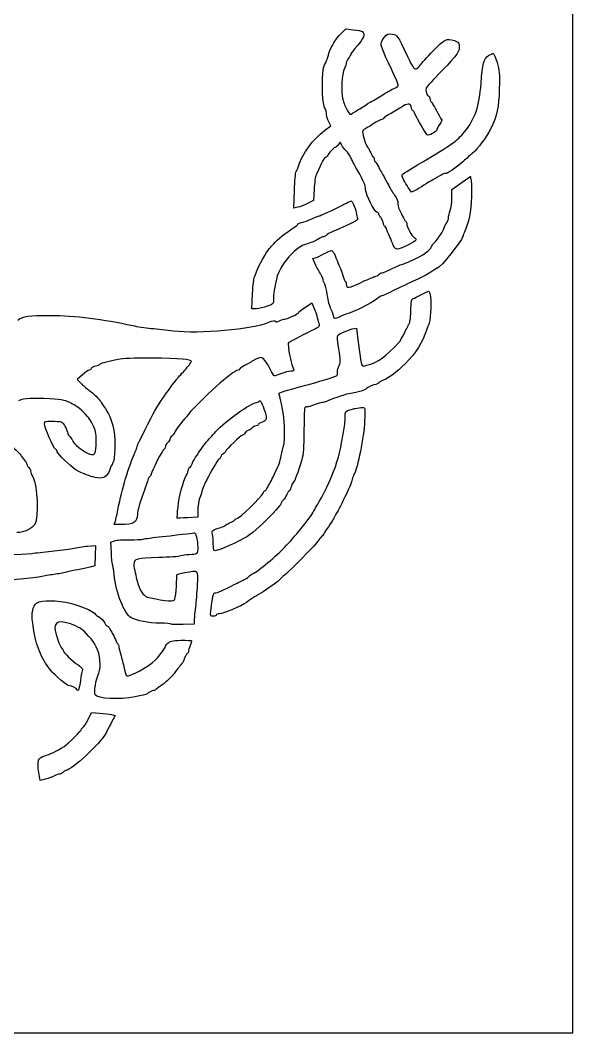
# Model space of a CAD drawing. Header units: millimetres. Extents: x 2 to 526, y -526 to -2.
# Drawn here: x 399.8 to 525.7, y -525.7 to -294.9 of the extents above; entities that cross this region are included whole.
import ezdxf

# ---------------------------------------------------------------- set-up
doc = ezdxf.new("R2010")
doc.units = ezdxf.units.MM
doc.layers.get('0').update_dxf_attribs({"linetype": 'CONTINUOUS'})

msp = doc.modelspace()

# ---------------------------------------------------------------- linework, layer by layer
for p, q in [((472.94, -297.89), (474, -296.84)), ((474, -296.84), (475.72, -297.02)), ((470.61, -318.93), (470.14, -318)), ((469.13, -320.04), (470.61, -318.93)), ((472.73, -322.69), (472.28, -323.27)), ((473.08, -323.35), (472.73, -322.69)), ((462.15, -337.69), (462.28, -333.69)), ((466.78, -333.4), (466.67, -335.97)), ((488.98, -334.09), (488.24, -333)), ((489.82, -333.67), (488.98, -334.09)), ((498.21, -333.48), (499.48, -332.55)), ((498.21, -335.36), (498.21, -333.48)), ((466.67, -335.97), (465.3, -336.66)), ((463.05, -337.5), (462.15, -337.69)), ((466.46, -349.2), (467.04, -349.06)), ((467.2, -350.76), (466.46, -349.2)), ((452.62, -360.63), (452.78, -357.16)), ((464.79, -360.28), (466.3, -359.33)), ((466.3, -359.33), (466.8, -360.57)), ((453.63, -360.63), (452.62, -360.63)), ((463.6, -366.98), (460.85, -368.38)), ((475.48, -365.26), (476.44, -365.07)), ((476.44, -365.07), (476.78, -367.69)), ((460.85, -368.38), (460.98, -369.73)), ((413.99, -375.73), (412.78, -376.79)), ((412.78, -376.79), (413.62, -377.64)), ((440.27, -408.17), (437.96, -408.31)), ((440.27, -406.56), (440.27, -408.17)), ((421.24, -409.84), (421.51, -408.97)), ((422.62, -409.84), (421.24, -409.84)), ((415.18, -414.76), (416.98, -414.63)), ((416.98, -414.63), (416.9, -416.93)), ((420.45, -413.83), (421.32, -413.54)), ((420.58, -416.22), (420.45, -413.83)), ((416.9, -416.93), (416.85, -419.23)), ((416.85, -419.23), (415.66, -419.58)), ((439.47, -431.46), (439.47, -432.54)), ((439.47, -432.54), (436.91, -432.65)), ((415.26, -454.32), (416.06, -452.7)), ((416.06, -452.7), (417.91, -452.83)), ((421.45, -453.36), (420.56, -455.08)), ((420.61, -453.18), (421.45, -453.36)), ((404.36, -468.21), (404.07, -466.35)), ((405.58, -467.89), (404.36, -468.21))]:
    msp.add_line(p, q)
msp.add_lwpolyline([(2.38, -264.05), (2.38, -525.73), (264.05, -525.73), (525.73, -525.73), (525.73, -264.05), (525.73, -2.38), (264.05, -2.38), (2.38, -2.38)], close=True)
for points in [[(475.72, -297.02), (476.67, -297.1), (477.6, -297.31), (477.78, -297.44)], [(477.78, -297.44), (478.47, -298), (478.1, -299.01), (476.65, -300.65)], [(470.8, -300.83), (470.98, -300.62), (471.28, -300.09), (471.49, -299.67)], [(471.49, -299.67), (471.7, -299.27), (472.36, -298.45), (472.94, -297.89)], [(482.07, -300.17), (482.07, -299.85), (482.41, -299.22), (482.81, -298.74)], [(482.81, -298.74), (483.47, -297.92), (483.63, -297.87), (484.61, -298.03)], [(484.61, -298.03), (485.78, -298.24), (485.64, -298.03), (488.13, -303.27)], [(493.92, -301.84), (496.6, -299.09), (496.81, -298.98), (498.77, -299.51)], [(498.77, -299.51), (499.56, -299.72), (499.77, -299.93), (499.85, -300.57)], [(470.03, -302.82), (470.3, -301.94), (470.64, -301.04), (470.8, -300.83)], [(476.65, -300.65), (475.85, -301.55), (475.19, -302.39), (475.19, -302.55)], [(485.22, -307.76), (482.79, -302.68), (482.07, -301.02), (482.07, -300.17)], [(490.96, -305.12), (491.23, -304.72), (492.55, -303.24), (493.92, -301.84)], [(499.85, -300.57), (500.04, -301.86), (499.45, -302.76), (495.91, -306.39)], [(506.52, -302.92), (506.97, -302.63), (507.47, -302.42), (507.6, -302.42)], [(507.6, -302.42), (507.76, -302.42), (508.13, -303.34), (508.48, -304.48)], [(469.16, -305.06), (469.4, -304.69), (469.79, -303.69), (470.03, -302.82)], [(474.13, -304.56), (474.13, -304.8), (473.95, -305.38), (473.71, -305.86)], [(474.66, -303.48), (474.37, -303.85), (474.13, -304.32), (474.13, -304.56)], [(475.19, -302.55), (475.19, -302.68), (474.95, -303.11), (474.66, -303.48)], [(488.13, -303.27), (489.27, -305.62), (489.56, -306.04), (490.01, -305.94)], [(504.83, -309.32), (505.14, -304.72), (505.43, -303.58), (506.52, -302.92)], [(508.48, -304.48), (509.03, -306.31), (509.08, -306.94), (508.98, -310.49)], [(469.19, -314.77), (468.52, -313.56), (468.5, -306.07), (469.16, -305.06)], [(473.71, -305.86), (473.13, -307), (472.89, -311.23), (473.31, -312.92)], [(490.01, -305.94), (490.27, -305.86), (490.72, -305.49), (490.96, -305.12)], [(495.91, -306.39), (494.06, -308.29), (492.42, -310.07), (492.31, -310.33)], [(485.91, -309.85), (486.01, -309.67), (485.7, -308.74), (485.22, -307.76)], [(501.07, -320.33), (503.42, -317.47), (504.48, -314.38), (504.83, -309.32)], [(482.07, -312.08), (483.08, -311.44), (484.32, -310.73), (484.8, -310.51)], [(484.8, -310.51), (485.3, -310.3), (485.8, -310.01), (485.91, -309.85)], [(492.31, -310.33), (492.07, -310.83), (492.5, -312.21), (492.92, -312.21)], [(508.98, -310.49), (508.87, -314.85), (508.53, -316.47), (506.99, -319.67)], [(473.31, -312.92), (473.5, -313.61), (473.95, -314.7), (474.29, -315.33)], [(478.45, -314.27), (479.29, -313.72), (480.03, -313.27), (480.11, -313.27)], [(480.11, -313.27), (480.17, -313.27), (481.04, -312.74), (482.07, -312.08)], [(492.92, -312.21), (493.05, -312.21), (493.18, -312.42), (493.18, -312.68)], [(493.18, -312.68), (493.18, -312.95), (493.29, -313.27), (493.42, -313.4)], [(493.42, -313.4), (493.69, -313.69), (494.61, -315.28), (495.25, -316.57)], [(469.64, -316.36), (469.64, -315.97), (469.42, -315.25), (469.19, -314.77)], [(474.29, -315.33), (474.95, -316.44), (474.98, -316.47), (475.54, -316.07)], [(475.54, -316.07), (475.85, -315.83), (476.3, -315.57), (476.51, -315.46)], [(476.51, -315.46), (476.73, -315.38), (477.6, -314.83), (478.45, -314.27)], [(484.4, -316.02), (483.39, -316.55), (482.6, -317.1), (482.6, -317.24)], [(487.18, -314.4), (486.62, -314.75), (485.38, -315.49), (484.4, -316.02)], [(488.95, -314.88), (488.95, -313.9), (488.29, -313.72), (487.18, -314.4)], [(489.19, -315.38), (489.06, -315.38), (488.95, -315.17), (488.95, -314.88)], [(489.85, -316.36), (489.61, -315.83), (489.32, -315.38), (489.19, -315.38)], [(470.14, -318), (469.87, -317.5), (469.66, -316.76), (469.64, -316.36)], [(480.27, -318.51), (479.43, -319.06), (478.55, -319.59), (478.29, -319.7)], [(482.2, -317.5), (481.97, -317.5), (481.09, -317.95), (480.27, -318.51)], [(482.6, -317.24), (482.6, -317.39), (482.41, -317.5), (482.2, -317.5)], [(492.57, -320.97), (492.15, -320.54), (490.35, -317.5), (489.85, -316.36)], [(495.43, -318.56), (495.06, -319.06), (494.77, -319.59), (494.77, -319.78)], [(495.25, -316.57), (495.49, -317), (495.75, -317.45), (495.88, -317.53)], [(495.88, -317.53), (495.99, -317.61), (495.8, -318.06), (495.43, -318.56)], [(463.29, -327.95), (464.13, -325.25), (466.54, -322), (469.13, -320.04)], [(478.29, -319.7), (478.05, -319.78), (477.84, -320.07), (477.84, -320.33)], [(477.84, -320.33), (477.84, -321.07), (478.6, -323.37), (478.98, -323.82)], [(491.54, -327.16), (497.89, -323.43), (499.35, -322.39), (501.07, -320.33)], [(494.77, -319.78), (494.77, -320.3), (492.92, -321.31), (492.57, -320.97)], [(506.99, -319.67), (506.1, -321.5), (504.08, -324.19), (502.84, -325.23)], [(471.62, -323.85), (471.36, -323.85), (469.9, -325.36), (469.9, -325.65)], [(472.28, -323.27), (472.02, -323.59), (471.73, -323.85), (471.62, -323.85)], [(474.08, -324.64), (473.71, -324.27), (473.26, -323.69), (473.08, -323.35)], [(475.11, -326.1), (474.9, -325.65), (474.45, -325.01), (474.08, -324.64)], [(478.98, -323.82), (479.19, -324.06), (479.48, -324.64), (479.69, -325.09)], [(479.69, -325.09), (479.87, -325.57), (480.11, -325.97), (480.25, -325.97)], [(502.84, -325.23), (502.44, -325.57), (501.49, -326.39), (500.75, -327.05)], [(469.53, -326.05), (469.05, -326.23), (468.63, -327.03), (467.31, -329.94)], [(469.9, -325.65), (469.9, -325.78), (469.74, -325.97), (469.53, -326.05)], [(476.65, -329.01), (476.01, -327.85), (475.3, -326.52), (475.11, -326.1)], [(480.25, -325.97), (480.38, -325.97), (480.48, -326.2), (480.48, -326.47)], [(480.48, -326.47), (480.48, -326.76), (480.59, -327.05), (480.72, -327.13)], [(480.72, -327.13), (480.85, -327.21), (481.2, -327.79), (481.52, -328.4)], [(486.83, -330.2), (486.83, -329.99), (488.08, -329.17), (491.54, -327.16)], [(500.75, -327.05), (499.16, -328.48), (497.02, -329.96), (496.81, -329.78)], [(462.28, -333.69), (462.36, -331.5), (462.54, -329.54), (462.68, -329.35)], [(462.68, -329.35), (462.84, -329.17), (463.1, -328.53), (463.29, -327.95)], [(467.31, -329.94), (467.07, -330.49), (466.86, -331.92), (466.78, -333.4)], [(478.53, -333.51), (478.42, -332.29), (478.26, -331.89), (476.65, -329.01)], [(481.52, -328.4), (481.83, -329.04), (482.39, -330.01), (482.73, -330.6)], [(496.81, -329.78), (496.76, -329.7), (496.25, -329.88), (495.72, -330.2)], [(482.73, -330.6), (483.08, -331.18), (483.58, -332.08), (483.82, -332.58)], [(488.24, -333), (487.47, -331.89), (486.83, -330.65), (486.83, -330.2)], [(493.87, -331.23), (493.37, -331.52), (492.44, -332.08), (491.81, -332.5)], [(495.72, -330.2), (495.19, -330.49), (494.37, -330.97), (493.87, -331.23)], [(499.48, -332.55), (502.68, -330.23), (502.47, -330.36), (502.39, -330.65)], [(502.39, -330.65), (502.39, -330.78), (502.44, -331.05), (502.55, -331.28)], [(502.55, -331.28), (502.66, -331.52), (502.68, -333.24), (502.63, -335.12)], [(481.09, -338.61), (480.46, -338.43), (478.66, -334.83), (478.53, -333.51)], [(483.82, -332.58), (484.06, -333.08), (484.64, -334.06), (485.11, -334.75)], [(491.81, -332.5), (491.17, -332.9), (490.3, -333.43), (489.82, -333.67)], [(465.3, -336.66), (464.56, -337.03), (463.55, -337.42), (463.05, -337.5)], [(472.63, -337.32), (473.95, -336.63), (475.14, -336.07), (475.22, -336.05)], [(475.22, -336.05), (475.3, -336.05), (475.54, -336.42), (475.77, -336.89)], [(475.77, -336.89), (475.99, -337.34), (476.28, -338.16), (476.36, -338.67)], [(485.11, -334.75), (485.7, -335.54), (485.96, -336.15), (485.85, -336.5)], [(485.85, -336.5), (485.78, -336.81), (485.96, -337.5), (486.25, -338.06)], [(497.81, -338.27), (498.03, -337.69), (498.18, -336.36), (498.21, -335.36)], [(502.63, -335.12), (502.52, -338.53), (502.05, -340.97), (501.04, -343.22)], [(467.92, -339.46), (468.21, -339.46), (469.61, -338.83), (472.63, -337.32)], [(476.36, -338.67), (476.46, -339.17), (476.62, -339.78), (476.67, -340.02)], [(481.54, -339.06), (481.54, -338.88), (481.33, -338.67), (481.09, -338.61)], [(481.94, -339.73), (481.73, -339.54), (481.54, -339.25), (481.54, -339.06)], [(486.25, -338.06), (486.54, -338.61), (486.94, -339.46), (487.15, -339.91)], [(497.42, -339.86), (497.42, -339.57), (497.6, -338.85), (497.81, -338.27)], [(461.96, -342.29), (462.62, -341.89), (463.13, -341.5), (463.07, -341.39)], [(463.07, -341.39), (463.02, -341.29), (463.42, -341.1), (463.95, -341)], [(463.95, -341), (464.48, -340.86), (465.53, -340.49), (466.3, -340.12)], [(466.3, -340.12), (467.07, -339.75), (467.81, -339.46), (467.92, -339.46)], [(476.67, -340.02), (476.78, -340.44), (476.7, -340.49), (472.68, -342.34)], [(482.49, -340.94), (482.39, -340.44), (482.15, -339.91), (481.94, -339.73)], [(482.86, -341.84), (482.76, -341.84), (482.57, -341.44), (482.49, -340.94)], [(487.15, -339.91), (487.34, -340.39), (487.57, -340.78), (487.68, -340.78)], [(487.68, -340.78), (487.81, -340.78), (487.89, -340.97), (487.89, -341.21)], [(487.89, -341.21), (487.89, -341.97), (489.03, -344.12), (489.56, -344.38)], [(496.36, -342.4), (496.36, -342.24), (496.6, -341.74), (496.89, -341.26)], [(496.89, -341.26), (497.18, -340.78), (497.42, -340.15), (497.42, -339.86)], [(457.6, -345.81), (458.31, -344.91), (460.51, -343.14), (461.96, -342.29)], [(469.61, -343.85), (469.45, -344.06), (469.13, -344.22), (468.92, -344.22)], [(470.77, -343.16), (470.3, -343.35), (469.77, -343.64), (469.61, -343.85)], [(472.68, -342.34), (472.1, -342.61), (471.25, -342.98), (470.77, -343.16)], [(483.39, -342.69), (483.21, -342.24), (482.97, -341.84), (482.86, -341.84)], [(484.08, -344.36), (483.87, -343.91), (483.58, -343.16), (483.39, -342.69)], [(494.14, -345.63), (495.06, -344.65), (496.36, -342.74), (496.36, -342.4)], [(501.04, -343.22), (500.8, -343.77), (500.59, -344.25), (500.59, -344.33)], [(456.64, -346.9), (456.88, -346.66), (457.31, -346.18), (457.6, -345.81)], [(465.27, -345.84), (463.79, -346.29), (463.23, -346.63), (461.72, -348.14)], [(467.78, -344.75), (467.36, -345.04), (466.25, -345.52), (465.27, -345.84)], [(468.92, -344.22), (468.71, -344.22), (468.18, -344.46), (467.78, -344.75)], [(484.82, -346.13), (484.61, -345.6), (484.27, -344.78), (484.08, -344.36)], [(488.16, -346.13), (485.62, -347.37), (485.33, -347.37), (484.82, -346.13)], [(489.56, -344.38), (490.46, -344.81), (490.19, -345.12), (488.16, -346.13)], [(493.45, -346.58), (493.45, -346.45), (493.77, -346.02), (494.14, -345.63)], [(500.59, -344.33), (500.59, -345.04), (495.46, -351.37), (494.88, -351.37)], [(453.76, -352.03), (454.13, -350.84), (455.96, -347.58), (456.64, -346.9)], [(461.72, -348.14), (459.87, -349.96), (458.63, -352), (458.21, -353.88)], [(467.04, -349.06), (467.33, -348.96), (468.23, -348.56), (469, -348.14)], [(469, -348.14), (469.79, -347.74), (470.56, -347.4), (470.75, -347.4)], [(470.75, -347.4), (471.06, -347.42), (471.54, -348.3), (472.28, -350.31)], [(489.35, -349.51), (491.44, -348.59), (493.45, -347.13), (493.45, -346.58)], [(468.39, -352.95), (468.13, -352.58), (467.6, -351.6), (467.2, -350.76)], [(472.28, -350.31), (472.47, -350.81), (472.7, -351.34), (472.81, -351.5)], [(484.56, -351.5), (485.54, -351), (486.49, -350.57), (486.67, -350.57)], [(486.67, -350.57), (486.83, -350.57), (488.02, -350.1), (489.35, -349.51)], [(453.18, -353.4), (453.31, -353.22), (453.58, -352.61), (453.76, -352.03)], [(468.84, -353.96), (468.84, -353.75), (468.63, -353.3), (468.39, -352.95)], [(472.81, -351.5), (472.92, -351.63), (473.15, -352.32), (473.34, -353.03)], [(473.34, -353.03), (473.52, -353.72), (473.79, -354.36), (473.9, -354.44)], [(480.54, -353.35), (480.93, -353.25), (481.38, -353.01), (481.57, -352.8)], [(481.57, -352.8), (481.73, -352.58), (482.07, -352.43), (482.31, -352.43)], [(482.31, -352.43), (482.55, -352.43), (483.55, -352), (484.56, -351.5)], [(493.63, -352.13), (493.02, -352.56), (491.57, -353.32), (490.41, -353.88)], [(494.88, -351.37), (494.8, -351.37), (494.24, -351.71), (493.63, -352.13)], [(452.78, -357.16), (452.86, -355.28), (453.05, -353.56), (453.18, -353.4)], [(458.21, -353.88), (457.54, -356.87), (457.44, -357.64), (457.52, -358.56)], [(469.24, -355.07), (469.03, -354.65), (468.84, -354.14), (468.84, -353.96)], [(469.79, -357.37), (469.71, -356.55), (469.45, -355.49), (469.24, -355.07)], [(473.9, -354.44), (474.03, -354.52), (474.13, -354.81), (474.13, -355.1)], [(474.13, -355.1), (474.13, -356.02), (474.85, -355.94), (477.36, -354.7)], [(477.36, -354.7), (478.71, -354.07), (480.14, -353.43), (480.54, -353.35)], [(490.41, -353.88), (489.24, -354.41), (486.97, -355.49), (485.35, -356.29)], [(470.54, -360.49), (470.19, -359.62), (469.85, -358.22), (469.79, -357.37)], [(482.18, -357.72), (482.04, -357.72), (481.52, -358.06), (481.01, -358.48)], [(485.35, -356.29), (483.74, -357.08), (482.31, -357.72), (482.18, -357.72)], [(489.35, -358.3), (489.59, -358.25), (490.43, -357.85), (491.25, -357.43)], [(491.25, -357.43), (492.05, -357), (492.81, -356.66), (492.92, -356.66)], [(492.92, -356.66), (493.05, -356.66), (493.21, -357.27), (493.32, -358.01)], [(456.12, -360.07), (455.3, -360.39), (454.18, -360.63), (453.63, -360.63)], [(457.52, -358.56), (457.6, -359.54), (457.6, -359.54), (456.12, -360.07)], [(481.01, -358.48), (480.03, -359.28), (475.48, -361.55), (474.21, -361.84)], [(488.84, -360.89), (488.9, -358.78), (488.98, -358.35), (489.35, -358.3)], [(493.32, -358.01), (493.53, -359.49), (493.26, -363.78), (492.92, -364.2)], [(399.23, -363.25), (400.34, -362.35), (401.88, -362.14), (406.53, -362.16)], [(406.53, -362.16), (412.43, -362.21), (418.73, -362.98), (425.45, -364.49)], [(460.08, -363.01), (460.69, -363.01), (463.29, -361.76), (463.29, -361.47)], [(463.29, -361.47), (463.29, -361.34), (463.97, -360.81), (464.79, -360.28)], [(466.8, -360.57), (467.07, -361.26), (467.41, -362.24), (467.52, -362.74)], [(471.3, -362.56), (471.22, -362.29), (470.88, -361.37), (470.54, -360.49)], [(474.21, -361.84), (473.82, -361.95), (473.02, -362.24), (472.47, -362.53)], [(488.5, -363.93), (488.69, -363.64), (488.84, -362.27), (488.84, -360.89)], [(425.45, -364.49), (426.4, -364.7), (428.31, -364.99), (429.68, -365.12)], [(434.71, -365.68), (440.58, -366.37), (452.76, -365.28), (456.49, -363.72)], [(456.49, -363.72), (457.41, -363.35), (457.84, -363.27), (457.97, -363.48)], [(457.97, -363.48), (458.1, -363.7), (458.36, -363.67), (458.89, -363.41)], [(458.89, -363.41), (459.32, -363.19), (459.85, -363.01), (460.08, -363.01)], [(467.92, -364.2), (468.05, -364.62), (467.89, -364.83), (467.2, -365.15)], [(467.52, -362.74), (467.65, -363.25), (467.81, -363.91), (467.92, -364.2)], [(472.47, -362.53), (471.51, -363.01), (471.46, -363.01), (471.3, -362.56)], [(487.36, -366.18), (487.84, -365.23), (488.34, -364.23), (488.5, -363.93)], [(492.92, -364.2), (492.81, -364.33), (492.57, -364.94), (492.39, -365.52)], [(429.68, -365.12), (431.06, -365.26), (433.33, -365.5), (434.71, -365.68)], [(467.2, -365.15), (466.73, -365.39), (465.08, -366.21), (463.6, -366.98)], [(472.55, -370.73), (471.86, -366.5), (471.81, -366.84), (473.26, -366.08)], [(473.26, -366.08), (473.97, -365.73), (474.98, -365.36), (475.48, -365.26)], [(486.15, -368.3), (486.36, -368.09), (486.89, -367.14), (487.36, -366.18)], [(492.39, -365.52), (491.54, -368.27), (489.96, -370.79), (487.52, -373.22)], [(476.78, -367.69), (477.65, -374.46), (477.47, -373.91), (478.79, -373.54)], [(478.79, -373.54), (481.36, -372.85), (483.05, -371.63), (486.15, -368.3)], [(460.98, -369.73), (461.06, -370.95), (461.62, -373.19), (462.09, -374.44)], [(472.41, -373.75), (472.84, -372.9), (472.84, -372.56), (472.55, -370.73)], [(417.04, -373.72), (416.56, -373.83), (416.08, -374.07), (416, -374.28)], [(418.04, -373.3), (417.96, -373.43), (417.51, -373.62), (417.04, -373.72)], [(422.14, -372.22), (418.81, -372.93), (418.17, -373.09), (418.04, -373.3)], [(429.82, -371.92), (425.64, -371.9), (423.23, -371.98), (422.14, -372.22)], [(438.81, -372.69), (438.81, -372.22), (436.22, -371.98), (429.82, -371.92)], [(437.3, -374.68), (438.12, -373.75), (438.81, -372.85), (438.81, -372.69)], [(450.66, -373.75), (450.19, -374.02), (449.79, -374.31), (449.79, -374.44)], [(452.83, -372.53), (452.12, -372.96), (451.11, -373.51), (450.66, -373.75)], [(454.58, -371.77), (454.34, -371.77), (453.58, -372.11), (452.83, -372.53)], [(456.8, -374.44), (455.96, -372.69), (455.16, -371.74), (454.58, -371.77)], [(472.1, -375.21), (472.02, -374.91), (472.18, -374.28), (472.41, -373.75)], [(487.52, -373.22), (485.56, -375.15), (483.9, -376.4), (482.41, -377)], [(415.53, -374.65), (415.34, -374.65), (414.66, -375.13), (413.99, -375.73)], [(416, -374.28), (415.93, -374.49), (415.71, -374.65), (415.53, -374.65)], [(435.45, -376.74), (435.61, -376.53), (436.46, -375.6), (437.3, -374.68)], [(449.45, -374.65), (448.42, -374.65), (440.93, -381.32), (438.15, -384.7)], [(449.79, -374.44), (449.79, -374.54), (449.63, -374.65), (449.45, -374.65)], [(457.76, -375.97), (457.62, -375.97), (457.2, -375.29), (456.8, -374.44)], [(459.32, -375.44), (458.58, -375.73), (457.86, -375.97), (457.76, -375.97)], [(461.46, -374.91), (461.04, -374.91), (460.06, -375.15), (459.32, -375.44)], [(462.09, -374.44), (462.25, -374.84), (462.15, -374.91), (461.46, -374.91)], [(464.87, -378.09), (467.25, -377.45), (471.65, -376.13), (471.91, -375.92)], [(471.91, -375.92), (472.1, -375.79), (472.18, -375.47), (472.1, -375.21)], [(413.62, -377.64), (414.1, -378.12), (414.95, -378.83), (415.53, -379.25)], [(432.33, -381), (433.1, -379.89), (435.16, -377.08), (435.45, -376.74)], [(458.81, -379.92), (458.79, -379.78), (461.94, -378.83), (464.87, -378.09)], [(480.43, -378.01), (479.8, -378.2), (479.05, -378.54), (478.76, -378.8)], [(481.54, -377.53), (481.54, -377.64), (481.04, -377.85), (480.43, -378.01)], [(482.41, -377), (481.94, -377.19), (481.54, -377.43), (481.54, -377.53)], [(415.53, -379.25), (416.67, -380.1), (417.75, -381.16), (418.17, -381.82)], [(459.37, -382.32), (459.05, -381.08), (458.81, -379.99), (458.81, -379.92)], [(474.66, -380.05), (473.76, -380.21), (470.14, -381.45), (469.58, -381.79)], [(478.76, -378.8), (478.31, -379.23), (477.15, -379.6), (474.66, -380.05)], [(406.56, -381.21), (402.8, -380.95), (400.69, -381.08), (399.42, -381.64)], [(411.59, -382.3), (410.18, -381.53), (409.68, -381.42), (406.56, -381.21)], [(415.16, -385.18), (413.7, -383.59), (412.99, -383.04), (411.59, -382.3)], [(418.17, -381.82), (418.31, -382.06), (418.78, -382.77), (419.23, -383.41)], [(430.5, -383.91), (430.98, -383.09), (431.96, -381.53), (432.33, -381)], [(444.42, -388.62), (446.56, -386.24), (452.46, -382.06), (453.63, -382.06)], [(453.63, -382.06), (453.81, -382.06), (454.08, -381.93), (454.18, -381.77)], [(454.18, -381.77), (454.45, -381.32), (454.77, -381.79), (455.35, -383.49)], [(459.77, -392.19), (460.3, -390.29), (460.08, -385.29), (459.37, -382.32)], [(464.74, -383.09), (464.58, -383.12), (464.48, -385.02), (464.48, -388.2)], [(465.53, -382.98), (465.24, -383.01), (464.9, -383.06), (464.74, -383.09)], [(467.04, -382.48), (466.51, -382.72), (465.83, -382.93), (465.53, -382.98)], [(468.58, -382.06), (468.29, -382.06), (467.6, -382.24), (467.04, -382.48)], [(469.58, -381.79), (469.32, -381.93), (468.87, -382.06), (468.58, -382.06)], [(474.87, -383.7), (475.77, -383.41), (476.62, -383.25), (477.92, -383.14)], [(477.92, -383.14), (478.37, -383.12), (478.39, -383.33), (478.29, -386.21)], [(416.35, -387.09), (415.95, -386.29), (415.4, -385.42), (415.16, -385.18)], [(419.23, -383.41), (420.21, -384.86), (420.9, -386.74), (421.24, -388.81)], [(426.51, -391.9), (426.51, -391.72), (429.76, -385.21), (430.5, -383.91)], [(438.15, -384.7), (437.49, -385.5), (436.91, -386.21), (436.83, -386.29)], [(455.35, -383.49), (456.12, -385.71), (456.06, -386.13), (454.95, -386.53)], [(473.5, -388.75), (473.71, -387.69), (473.87, -386.21), (473.87, -385.42)], [(473.87, -385.42), (473.87, -384.02), (473.87, -383.99), (474.87, -383.7)], [(405.34, -386.85), (405.34, -386.34), (405.5, -386.29), (407.01, -386.29)], [(407.93, -392.72), (407.35, -392.35), (405.34, -387.77), (405.34, -386.85)], [(407.01, -386.29), (407.91, -386.29), (408.89, -386.37), (409.18, -386.45)], [(409.18, -386.45), (409.65, -386.58), (410.63, -388.36), (410.63, -389.1)], [(417.12, -391), (417.12, -388.81), (417.04, -388.38), (416.35, -387.09)], [(436.83, -386.29), (436.35, -386.74), (434.98, -388.67), (434.98, -388.88)], [(453.55, -387.35), (453.26, -387.35), (452.83, -387.59), (452.57, -387.88)], [(454.03, -387.11), (454.03, -387.24), (453.81, -387.35), (453.55, -387.35)], [(454.95, -386.53), (454.45, -386.72), (454.03, -386.98), (454.03, -387.11)], [(478.29, -386.21), (478.13, -390.02), (476.78, -396.8), (475.8, -398.59)], [(410.63, -389.1), (410.63, -389.25), (410.87, -389.6), (411.16, -389.86)], [(411.16, -389.86), (411.45, -390.13), (411.69, -390.47), (411.69, -390.63)], [(421.24, -388.81), (421.53, -390.47), (421.35, -395.18), (420.98, -395.66)], [(434.45, -389.6), (434.15, -389.86), (433.92, -390.21), (433.92, -390.39)], [(434.98, -388.88), (434.98, -389.02), (434.74, -389.33), (434.45, -389.6)], [(441.8, -391.58), (442.99, -390.21), (443.42, -389.7), (444.42, -388.62)], [(450.45, -389.47), (450.11, -389.47), (446.62, -392.83), (446.62, -393.17)], [(451.06, -388.94), (450.88, -389.23), (450.61, -389.47), (450.45, -389.47)], [(451.75, -388.41), (451.54, -388.41), (451.25, -388.65), (451.06, -388.94)], [(452.57, -387.88), (452.31, -388.17), (451.93, -388.41), (451.75, -388.41)], [(464.48, -388.2), (464.45, -392.62), (464.37, -393.57), (463.89, -395.29)], [(472.94, -391.85), (473.05, -391.19), (473.29, -389.81), (473.5, -388.75)], [(397.06, -391.16), (397.93, -391.9), (400.05, -394.02), (400.05, -394.15)], [(411.69, -390.63), (411.69, -391.29), (414.5, -393.49), (415.66, -393.78)], [(415.66, -393.78), (416.9, -394.07), (417.12, -393.67), (417.12, -391)], [(426.03, -393.25), (426.3, -392.62), (426.51, -392.03), (426.51, -391.9)], [(432.86, -392.17), (432.86, -392.43), (432.75, -392.64), (432.62, -392.64)], [(433.39, -391.19), (433.1, -391.45), (432.86, -391.87), (432.86, -392.17)], [(433.92, -390.39), (433.92, -390.58), (433.68, -390.92), (433.39, -391.19)], [(440.13, -394.02), (440.56, -393.38), (441.06, -392.67), (441.19, -392.4)], [(441.19, -392.4), (441.35, -392.17), (441.62, -391.8), (441.8, -391.58)], [(459.18, -394.63), (459.29, -394.04), (459.55, -392.96), (459.77, -392.19)], [(470.46, -399.65), (471.46, -397.46), (472.73, -393.51), (472.94, -391.85)], [(400.05, -394.15), (400.05, -394.23), (400.34, -394.63), (400.71, -395.08)], [(408.25, -393.25), (408.25, -393.09), (408.09, -392.83), (407.93, -392.72)], [(412.35, -397.3), (411.24, -396.58), (408.25, -393.65), (408.25, -393.25)], [(422.14, -406.14), (422.94, -401.96), (424.55, -396.58), (426.03, -393.25)], [(432.62, -392.64), (432.36, -392.64), (429.68, -397.77), (429.68, -398.3)], [(438.97, -396), (439.16, -395.55), (439.68, -394.63), (440.13, -394.02)], [(445.32, -394.76), (445.08, -394.76), (443.71, -396.93), (442.7, -398.89)], [(445.56, -394.36), (445.56, -394.57), (445.45, -394.76), (445.32, -394.76)], [(446.09, -393.7), (445.8, -393.86), (445.56, -394.15), (445.56, -394.36)], [(446.62, -393.17), (446.62, -393.3), (446.38, -393.54), (446.09, -393.7)], [(458.68, -396.35), (458.87, -395.98), (459.08, -395.21), (459.18, -394.63)], [(400.71, -395.08), (401.08, -395.5), (401.37, -396), (401.37, -396.21)], [(401.37, -396.21), (401.37, -396.4), (401.56, -396.69), (401.77, -396.88)], [(401.77, -396.88), (401.98, -397.06), (402.17, -397.4), (402.17, -397.64)], [(420.42, -396.88), (419.71, -398.75), (419.18, -399.26), (417.96, -399.26)], [(420.98, -395.66), (420.87, -395.82), (420.61, -396.37), (420.42, -396.88)], [(438.15, -397.3), (438.15, -397.06), (438.26, -396.88), (438.39, -396.88)], [(438.39, -396.88), (438.52, -396.88), (438.79, -396.48), (438.97, -396)], [(457.76, -398.33), (458.07, -397.59), (458.5, -396.72), (458.68, -396.35)], [(463.89, -395.29), (463.07, -398.09), (462.41, -399.86), (462.02, -400.29)], [(402.17, -397.64), (402.17, -397.88), (402.38, -398.49), (402.67, -398.99)], [(402.67, -398.99), (403.78, -401.08), (404.07, -407.96), (403.12, -409.81)], [(414.02, -398.12), (413.54, -397.93), (412.8, -397.56), (412.35, -397.3)], [(415.87, -398.86), (415.32, -398.65), (414.47, -398.3), (414.02, -398.12)], [(417.96, -399.26), (417.35, -399.23), (416.4, -399.07), (415.87, -398.86)], [(429.31, -398.97), (429.1, -399.15), (428.86, -399.6), (428.78, -400)], [(429.68, -398.3), (429.68, -398.49), (429.52, -398.81), (429.31, -398.97)], [(435.77, -405.84), (436.06, -403.28), (436.8, -400.37), (437.65, -398.7)], [(437.65, -398.7), (437.94, -398.17), (438.15, -397.54), (438.15, -397.3)], [(442.7, -398.89), (442.57, -399.18), (442.25, -399.79), (441.99, -400.29)], [(456.91, -400.05), (457.04, -399.84), (457.41, -399.04), (457.76, -398.33)], [(475.8, -398.59), (475.67, -398.89), (475.46, -399.47), (475.35, -399.92)], [(428.78, -400), (428.68, -400.39), (428.39, -401.29), (428.12, -402.03)], [(441.99, -400.29), (441.72, -400.76), (441.43, -401.56), (441.3, -402.01)], [(455.56, -402.17), (455.67, -402.17), (455.98, -401.77), (456.22, -401.29)], [(456.22, -401.29), (456.46, -400.84), (456.78, -400.26), (456.91, -400.05)], [(461.51, -401.4), (461.43, -401.82), (461.27, -402.17), (461.14, -402.17)], [(462.02, -400.29), (461.83, -400.47), (461.59, -400.98), (461.51, -401.4)], [(467.62, -405.21), (468.26, -404.18), (469.45, -401.85), (470.46, -399.65)], [(475.35, -399.92), (475.24, -400.34), (474.95, -401.19), (474.66, -401.77)], [(428.12, -402.03), (427.12, -404.71), (426.51, -406.82), (426.51, -407.51)], [(440.69, -403.89), (440.48, -404.47), (440.29, -405.69), (440.27, -406.56)], [(441.3, -402.01), (441.19, -402.46), (440.93, -403.3), (440.69, -403.89)], [(449.05, -408.52), (449.74, -408.52), (454.74, -403.7), (455.14, -402.67)], [(455.14, -402.67), (455.24, -402.4), (455.43, -402.17), (455.56, -402.17)], [(460.56, -403.01), (460.35, -403.49), (460, -404.05), (459.77, -404.26)], [(461.14, -402.17), (461.01, -402.17), (460.75, -402.56), (460.56, -403.01)], [(474.66, -401.77), (473.45, -404.36), (472.57, -406.08), (472.02, -407.06)], [(421.51, -408.97), (421.64, -408.52), (421.93, -407.22), (422.14, -406.14)], [(435.58, -408.41), (435.56, -408.38), (435.64, -407.22), (435.77, -405.84)], [(459.32, -404.84), (459.32, -405.13), (459, -405.53), (456.62, -408.09)], [(459.77, -404.26), (459.5, -404.44), (459.32, -404.71), (459.32, -404.84)], [(466.8, -406.66), (466.91, -406.45), (467.28, -405.79), (467.62, -405.21)], [(426.51, -407.51), (426.51, -409.36), (425.74, -409.84), (422.62, -409.84)], [(437.96, -408.31), (436.67, -408.38), (435.61, -408.41), (435.58, -408.41)], [(448.73, -408.75), (448.73, -408.62), (448.87, -408.52), (449.05, -408.52)], [(456.62, -408.09), (454.77, -410.08), (452.25, -412.22), (450.85, -412.99)], [(460.51, -414.58), (462.68, -412.33), (466.38, -407.67), (466.8, -406.66)], [(472.02, -407.06), (471.67, -407.64), (471.28, -408.36), (471.12, -408.65)], [(403.12, -409.81), (402.59, -410.79), (400.69, -411.69), (399.07, -411.69)], [(443.6, -412.09), (443.39, -411.24), (443.68, -411.03), (445.56, -410.5)], [(445.56, -410.5), (445.93, -410.4), (446.41, -410.16), (446.62, -409.97)], [(446.62, -409.97), (446.83, -409.81), (447.41, -409.52), (447.89, -409.31)], [(447.89, -409.31), (448.34, -409.13), (448.73, -408.89), (448.73, -408.75)], [(470.03, -410.34), (469.58, -410.98), (469.11, -411.69), (468.97, -411.96)], [(471.12, -408.65), (470.96, -408.94), (470.46, -409.71), (470.03, -410.34)], [(424.68, -413.31), (426.06, -413.31), (427.46, -413.25), (427.83, -413.17)], [(427.83, -413.17), (428.2, -413.07), (430.16, -412.8), (432.2, -412.59)], [(432.2, -412.59), (437.28, -412.01), (439.31, -411.77), (439.53, -411.74)], [(439.53, -411.74), (439.63, -411.72), (439.84, -412.14), (439.98, -412.67)], [(439.98, -412.67), (440.13, -413.23), (440.27, -414.28), (440.27, -415.03)], [(443.81, -414.26), (443.81, -413.49), (443.71, -412.51), (443.6, -412.09)], [(450.85, -412.99), (447.89, -414.6), (444.29, -416.08), (444.02, -415.79)], [(468.31, -412.8), (468.1, -413.04), (467.68, -413.57), (467.39, -413.97)], [(468.97, -411.96), (468.82, -412.19), (468.52, -412.59), (468.31, -412.8)], [(406.93, -415.93), (408.6, -415.79), (410.74, -415.48), (411.69, -415.29)], [(411.69, -415.29), (412.64, -415.08), (414.21, -414.84), (415.18, -414.76)], [(421.32, -413.54), (421.8, -413.39), (423.31, -413.28), (424.68, -413.31)], [(440.27, -415.03), (440.27, -416.59), (440.11, -416.72), (438.28, -416.72)], [(444.02, -415.79), (443.92, -415.69), (443.84, -415), (443.81, -414.26)], [(452.78, -421.08), (454.16, -420.45), (457.94, -417.25), (460.51, -414.58)], [(467.39, -413.97), (466.22, -415.53), (459.26, -422.33), (457.65, -423.47)], [(390.53, -416.45), (392.62, -416.77), (400.42, -416.77), (402.43, -416.45)], [(402.43, -416.45), (403.23, -416.32), (405.26, -416.08), (406.93, -415.93)], [(420.82, -418.86), (420.74, -418.73), (420.63, -417.54), (420.58, -416.22)], [(431.4, -417.38), (426.38, -417.49), (425.71, -417.67), (425.71, -418.89)], [(436.38, -417.01), (435.98, -417.17), (433.73, -417.33), (431.4, -417.38)], [(438.28, -416.72), (437.65, -416.72), (436.8, -416.85), (436.38, -417.01)], [(415.66, -419.58), (415, -419.79), (413.81, -420.05), (412.99, -420.18)], [(421.22, -421.27), (421.08, -420.08), (420.9, -418.99), (420.82, -418.86)], [(425.71, -418.89), (425.71, -419.36), (425.85, -420.24), (426.01, -420.82)], [(404.44, -421.75), (399.49, -422.78), (383.57, -423.15), (377.56, -422.38)], [(407.48, -421.24), (406.56, -421.35), (405.21, -421.59), (404.44, -421.75)], [(410.34, -420.71), (409.71, -420.87), (408.41, -421.11), (407.48, -421.24)], [(412.99, -420.18), (412.14, -420.29), (410.95, -420.53), (410.34, -420.71)], [(425.13, -431.09), (423.52, -430.16), (421.64, -425.48), (421.22, -421.27)], [(426.01, -420.82), (426.16, -421.4), (426.38, -422.38), (426.51, -422.99)], [(435.08, -426.83), (435.27, -426.22), (435.58, -421.67), (435.48, -421.35)], [(435.48, -421.35), (435.42, -421.22), (436.27, -420.95), (437.36, -420.79)], [(437.36, -420.79), (440.58, -420.26), (440.29, -419.97), (440.13, -423.6)], [(448.6, -423.55), (449.47, -423.1), (450.59, -422.54), (451.06, -422.3)], [(451.06, -422.3), (451.51, -422.09), (451.91, -421.8), (451.91, -421.69)], [(451.91, -421.69), (451.91, -421.59), (452.31, -421.32), (452.78, -421.08)], [(426.51, -422.99), (426.83, -424.42), (427.99, -426.22), (428.73, -426.38)], [(440.13, -423.6), (440.06, -425.34), (439.9, -427.57), (439.74, -428.57)], [(444.18, -425.45), (444.66, -425.45), (446.27, -424.76), (448.6, -423.55)], [(457.65, -423.47), (455.74, -424.82), (454.4, -425.66), (453.2, -426.35)], [(428.73, -426.38), (433.52, -427.41), (434.87, -427.51), (435.08, -426.83)], [(443.26, -429.6), (443.34, -429), (443.49, -427.8), (443.6, -426.96)], [(443.6, -426.96), (443.73, -425.85), (443.89, -425.45), (444.18, -425.45)], [(453.2, -426.35), (452.7, -426.64), (451.88, -427.17), (451.38, -427.59)], [(402.8, -433.44), (402.35, -430.34), (402.46, -429.15), (403.28, -428.02)], [(403.28, -428.02), (403.91, -427.17), (406.8, -426.98), (410.24, -427.57)], [(410.24, -427.57), (412.72, -427.99), (416.59, -429.58), (417.06, -430.4)], [(439.74, -428.57), (439.61, -429.55), (439.47, -430.85), (439.47, -431.46)], [(451.38, -427.59), (450.29, -428.44), (446.11, -430.21), (445.16, -430.21)], [(417.06, -430.4), (417.17, -430.58), (417.38, -430.74), (417.51, -430.74)], [(417.51, -430.74), (417.83, -430.74), (419.1, -432.01), (419.1, -432.33)], [(431.72, -432.33), (428.94, -432.3), (426.43, -431.85), (425.13, -431.09)], [(443.81, -430.74), (443.15, -430.74), (443.12, -430.69), (443.26, -429.6)], [(444.5, -430.48), (444.5, -430.61), (444.18, -430.74), (443.81, -430.74)], [(445.16, -430.21), (444.79, -430.21), (444.5, -430.32), (444.5, -430.48)], [(406.74, -443.04), (404.5, -440.19), (403.44, -437.57), (402.8, -433.44)], [(409.18, -432.06), (408.15, -432.06), (407.72, -432.49), (407.72, -433.49)], [(407.72, -433.49), (407.75, -434.53), (408.91, -437.96), (409.28, -438.1)], [(413.44, -433.49), (412.33, -432.81), (410.13, -432.06), (409.18, -432.06)], [(417.14, -437.73), (416.4, -436.25), (414.66, -434.26), (413.44, -433.49)], [(419.1, -432.33), (419.1, -432.49), (419.34, -432.73), (419.63, -432.91)], [(419.63, -432.91), (419.92, -433.1), (420.16, -433.36), (420.16, -433.47)], [(420.16, -433.47), (420.16, -433.6), (420.37, -434.02), (420.66, -434.39)], [(434.23, -432.54), (434.18, -432.41), (433.04, -432.33), (431.72, -432.33)], [(436.91, -432.65), (435.48, -432.7), (434.29, -432.65), (434.23, -432.54)], [(420.66, -434.39), (420.93, -434.79), (421.3, -435.56), (421.51, -436.09)], [(421.51, -436.09), (421.69, -436.64), (421.96, -437.09), (422.06, -437.09)], [(433.47, -436.91), (433.94, -436.43), (434.47, -436.32), (436.43, -436.25)], [(436.43, -436.25), (437.75, -436.22), (438.84, -436.25), (438.86, -436.35)], [(409.28, -438.1), (409.44, -438.15), (409.58, -438.34), (409.58, -438.52)], [(409.58, -438.52), (409.58, -438.97), (411.72, -441.06), (412.99, -441.85)], [(417.7, -443.73), (418.31, -442.38), (418.04, -439.45), (417.14, -437.73)], [(422.06, -437.09), (422.17, -437.09), (422.28, -437.33), (422.28, -437.59)], [(422.28, -437.59), (422.28, -437.86), (422.51, -438.84), (422.78, -439.76)], [(432.2, -438.79), (432.57, -438.31), (432.86, -437.83), (432.86, -437.7)], [(432.86, -437.7), (432.86, -437.57), (433.12, -437.2), (433.47, -436.91)], [(438.55, -437.46), (438.34, -437.99), (438.15, -438.57), (438.15, -438.81)], [(438.86, -436.35), (438.89, -436.46), (438.76, -436.96), (438.55, -437.46)], [(422.78, -439.76), (423.07, -440.69), (423.41, -442.12), (423.6, -442.94)], [(424.47, -444.31), (426.35, -443.87), (430, -441.62), (431.09, -440.21)], [(431.09, -440.21), (431.32, -439.87), (431.83, -439.23), (432.2, -438.79)], [(437.09, -440.85), (437.09, -440.95), (436.91, -441.27), (436.67, -441.51)], [(437.96, -439.21), (437.75, -439.21), (437.09, -440.45), (437.09, -440.85)], [(438.15, -438.81), (438.15, -439.02), (438.07, -439.21), (437.96, -439.21)], [(411.06, -446.62), (410.5, -446.62), (407.75, -444.34), (406.74, -443.04)], [(412.99, -441.85), (413.62, -442.25), (414.02, -442.67), (413.97, -442.91)], [(413.97, -442.91), (413.89, -443.12), (413.7, -444.29), (413.52, -445.48)], [(423.6, -442.94), (423.86, -444.29), (423.94, -444.42), (424.47, -444.31)], [(436.67, -441.51), (436.46, -441.77), (435.66, -442.75), (434.95, -443.71)], [(413.52, -445.48), (413.33, -446.7), (413.09, -447.68), (412.96, -447.68)], [(416.9, -448.68), (416.56, -448.18), (417.06, -445.16), (417.7, -443.73)], [(434.95, -443.71), (434.21, -444.66), (433.04, -445.8), (432.38, -446.27)], [(412.75, -447.46), (412.75, -447.25), (411.48, -446.62), (411.06, -446.62)], [(412.96, -447.68), (412.86, -447.68), (412.75, -447.6), (412.75, -447.46)], [(430.21, -447.68), (429.92, -447.68), (428.86, -448.23), (428.63, -448.5)], [(430.82, -447.41), (430.64, -447.54), (430.37, -447.68), (430.21, -447.68)], [(432.38, -446.27), (431.69, -446.75), (431.01, -447.25), (430.82, -447.41)], [(425.98, -449.13), (422.3, -449.84), (417.49, -449.61), (416.9, -448.68)], [(428.63, -448.5), (428.55, -448.57), (427.36, -448.87), (425.98, -449.13)], [(414.15, -456.06), (414.34, -456.01), (414.84, -455.22), (415.26, -454.32)], [(417.91, -452.83), (418.94, -452.94), (420.13, -453.07), (420.61, -453.18)], [(409.79, -460.45), (410.77, -459.82), (413.81, -456.8), (413.81, -456.46)], [(413.81, -456.46), (413.81, -456.33), (413.97, -456.14), (414.15, -456.06)], [(420.56, -455.08), (420.05, -456.04), (419.5, -457.09), (419.31, -457.46)], [(419.31, -457.46), (418.12, -459.74), (411.48, -465.93), (410.18, -465.93)], [(405.39, -462.6), (406.51, -462.31), (408.07, -461.54), (409.79, -460.45)], [(404.07, -466.35), (403.62, -463.68), (403.86, -462.97), (405.39, -462.6)], [(409.58, -466.33), (409.39, -466.54), (409.05, -466.73), (408.81, -466.73)], [(410.18, -465.93), (410.02, -465.93), (409.76, -466.12), (409.58, -466.33)], [(407.59, -467.15), (407.17, -467.39), (406.24, -467.7), (405.58, -467.89)], [(408.81, -466.73), (408.57, -466.73), (408.04, -466.91), (407.59, -467.15)]]:
    msp.add_open_spline(points, degree=3)

doc.saveas('drawing.dxf')
